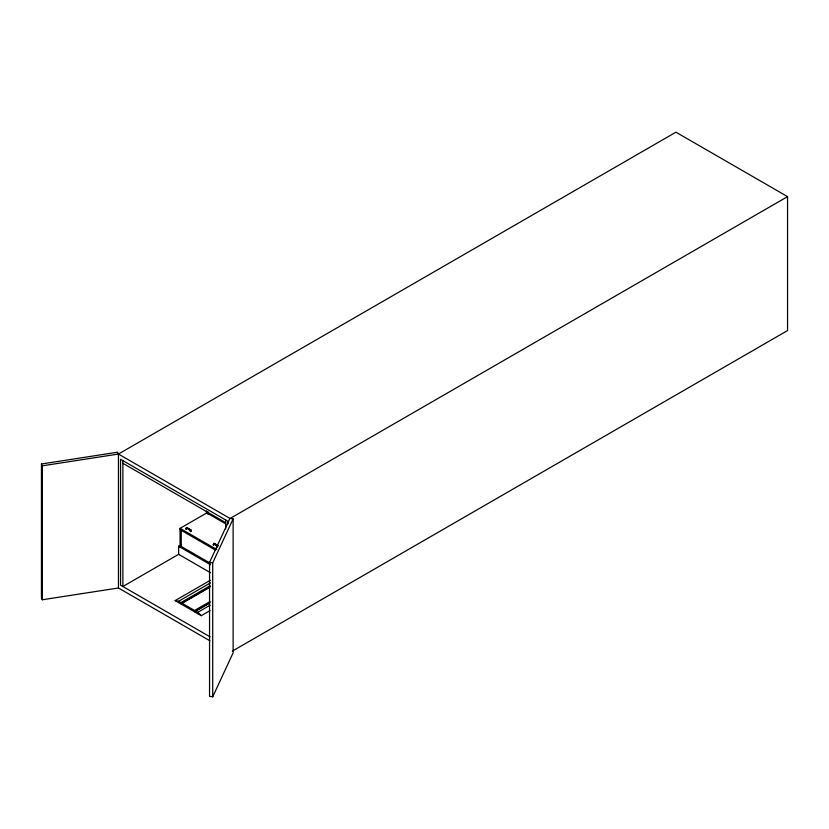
<?xml version="1.0" encoding="UTF-8"?>
<svg xmlns="http://www.w3.org/2000/svg" width="829" height="829" viewBox="0 0 829 829"><rect width="100%" height="100%" fill="white"/><g stroke="black" fill="none" stroke-linecap="round" stroke-linejoin="round"><path stroke-width="1.24" d="M209.54 562.383L229.944 518.415L233.125 518.902L233.125 652.848L212.711 696.816L209.54 696.319L209.54 562.383L212.711 562.87L233.125 518.902M209.986 640.827L118.454 587.989L118.454 454.043L117.604 452.209L41.45 463.991L42.3 465.825L118.454 454.043L675.925 132.184L787.55 196.628L787.55 330.574L232.317 651.138M180.069 547.119L180.069 528.342L206.784 512.923L225.685 523.835M186.39 528.218C188.805 528.197 189.914 531.513 191.105 531.358L190.815 529.855L186.753 527.503L185.955 528.975L186.753 528.85L186.753 528.011M185.955 528.975L186.753 528.85M186.245 527.793L190.815 529.855M190.162 530.394L190.815 530.353L190.307 531.482M190.597 531.658L191.105 530.353M210.525 572.746L178.618 554.321L178.618 546.28L180.846 544.995M787.55 196.628L230.079 518.488L118.454 454.043M178.96 554.135L122.868 586.507L122.868 460.613M218.11 545.606L214.037 543.264L213.24 544.726L214.037 544.601L214.037 543.762M213.24 544.726L214.037 544.601M208.96 587.771L180.94 603.947L175.137 600.59L210.348 580.269M210.525 582.839L178.618 601.263L175.137 600.59M178.618 602.6L178.618 601.263L180.94 602.6L210.079 585.782M208.887 603.564L194.587 611.823L181.81 604.445L181.81 603.108L210.421 586.59M181.81 603.108L194.587 610.486L209.996 601.595M210.069 610.6L201.271 615.678L195.457 612.33L195.457 610.983L210.027 602.579M210.11 605.211L197.779 612.33L195.457 610.983M41.45 463.991L41.45 597.937L42.3 599.761L118.454 587.989M122.868 463.297L225.654 522.643M190.67 530.104L186.898 527.928L186.245 529.14M217.965 545.865L214.183 543.679L213.53 544.902M213.53 543.555L217.602 545.907M213.675 543.979L217.457 546.156L217.602 547.244M180.069 528.342L216.752 549.523M180.069 529.679L215.644 550.218M180.069 545.772L210.089 563.109M178.618 546.28L210.525 564.704M210.079 636.859L120.547 585.17L120.547 459.276L227.975 521.296L227.975 523.866M201.271 615.678L197.779 612.33L197.779 613.667M225.654 519.959L225.654 528.954M213.747 543.43L213.747 544.435M212.711 562.87L212.711 696.816M207.944 511.711L207.944 514.291M206.494 510.871L206.494 513.452M194.587 610.486L194.587 611.823M186.463 527.669L186.463 528.674M181.23 530.353L181.23 546.446M180.94 602.6L180.94 603.947M42.3 465.825L42.3 599.761"/></g></svg>
